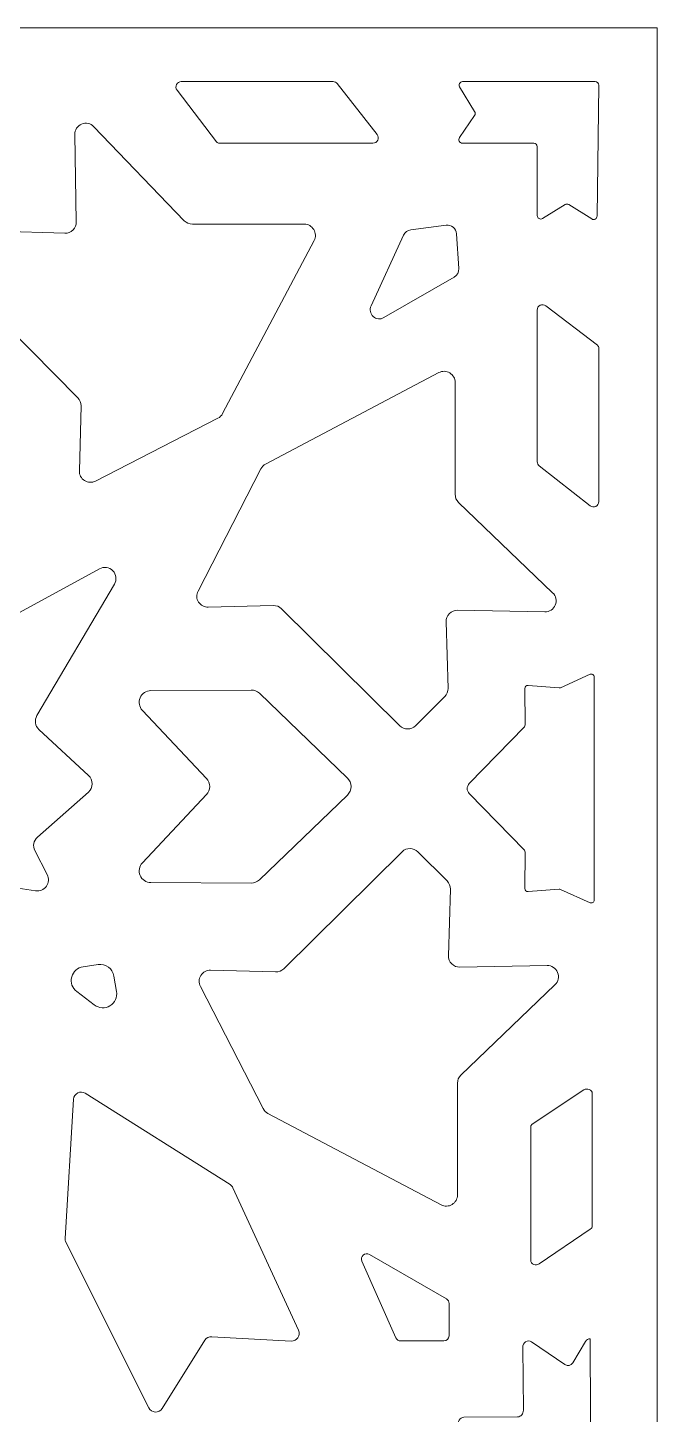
# Model space of a CAD drawing. Header units: millimetres. Extents: x -250 to 250, y -250 to 250.
# Drawn here: x 142.8 to 250, y 13.7 to 250 of the extents above; entities that cross this region are included whole.
import ezdxf

# ---------------------------------------------------------------- set-up
doc = ezdxf.new("R2010")
doc.units = ezdxf.units.MM
doc.header["$MEASUREMENT"] = 0
doc.layers.add('layer 1', color=7, linetype='Continuous')

msp = doc.modelspace()

# ---------------------------------------------------------------- linework, layer by layer
at = {"layer": 'layer 1', "color": 250, "lineweight": 9}
for points, knots in [([(-250, 250), (-250, 250), (250, 250), (250, 250), (250, 250), (250, -250), (250, -250), (250, -250), (-250, -250), (-250, -250), (-250, -250), (-250, 250), (-250, 250)], [0, 0, 0, 0, 0.25, 0.25, 0.25, 0.5, 0.5, 0.5, 0.75, 0.75, 0.75, 1, 1, 1, 1]), ([(201.5775, 230.3299), (201.5775, 230.3299), (175.4106, 230.3299), (175.4106, 230.3299), (175.2173, 230.3299), (175.051, 230.4122), (174.9337, 230.5658), (174.9337, 230.5658), (168.2141, 239.368), (168.2141, 239.368), (168.0013, 239.6468), (167.9672, 239.9988), (168.1228, 240.3132), (168.2783, 240.6275), (168.5787, 240.8141), (168.9294, 240.8141), (168.9294, 240.8141), (194.7836, 240.8141), (194.7836, 240.8141), (195.0698, 240.8141), (195.3162, 240.6941), (195.4925, 240.4687), (195.4925, 240.4687), (202.2864, 231.7845), (202.2864, 231.7845), (202.5037, 231.5068), (202.541, 231.1527), (202.3866, 230.8357), (202.2321, 230.5187), (201.9301, 230.3299), (201.5775, 230.3299)], [0, 0, 0, 0, 0.1, 0.1, 0.1, 0.2, 0.2, 0.2, 0.3, 0.3, 0.3, 0.4, 0.4, 0.4, 0.5, 0.5, 0.5, 0.6, 0.6, 0.6, 0.7, 0.7, 0.7, 0.8, 0.8, 0.8, 0.9, 0.9, 0.9, 1, 1, 1, 1]), ([(239.4313, 240.8141), (239.4313, 240.8141), (216.8365, 240.8141), (216.8365, 240.8141), (216.6133, 240.8141), (216.4217, 240.7017), (216.3128, 240.5068), (216.2039, 240.312), (216.2085, 240.0899), (216.3254, 239.8998), (216.3254, 239.8998), (218.8965, 235.7189), (218.8965, 235.7189), (219.0226, 235.5139), (219.0175, 235.269), (218.883, 235.0694), (218.883, 235.0694), (216.3203, 231.2651), (216.3203, 231.2651), (216.1932, 231.0763), (216.1813, 230.849), (216.2882, 230.6481), (216.3951, 230.4471), (216.5903, 230.3299), (216.8179, 230.3299), (216.8179, 230.3299), (228.9546, 230.3299), (228.9546, 230.3299), (229.2851, 230.3299), (229.5546, 230.0604), (229.5546, 229.7299), (229.5546, 229.7299), (229.5546, 217.9932), (229.5546, 217.9932), (229.5546, 217.7696), (229.6674, 217.5778), (229.8628, 217.469), (230.0581, 217.3602), (230.2806, 217.3655), (230.4707, 217.4833), (230.4707, 217.4833), (234.2953, 219.854), (234.2953, 219.854), (234.4946, 219.9776), (234.7314, 219.977), (234.9301, 219.8524), (234.9301, 219.8524), (238.8357, 217.4038), (238.8357, 217.4038), (239.0245, 217.2854), (239.246, 217.2787), (239.4416, 217.3854), (239.6373, 217.4921), (239.7516, 217.6819), (239.7544, 217.9047), (239.7544, 217.9047), (240.0313, 240.2067), (240.0313, 240.2067), (240.0334, 240.3732), (239.9752, 240.5172), (239.8582, 240.6357), (239.7412, 240.7542), (239.5978, 240.8141), (239.4313, 240.8141)], [0, 0, 0, 0, 0.04761905, 0.04761905, 0.04761905, 0.0952381, 0.0952381, 0.0952381, 0.14285714, 0.14285714, 0.14285714, 0.19047619, 0.19047619, 0.19047619, 0.23809524, 0.23809524, 0.23809524, 0.28571429, 0.28571429, 0.28571429, 0.33333333, 0.33333333, 0.33333333, 0.38095238, 0.38095238, 0.38095238, 0.42857143, 0.42857143, 0.42857143, 0.47619048, 0.47619048, 0.47619048, 0.52380952, 0.52380952, 0.52380952, 0.57142857, 0.57142857, 0.57142857, 0.61904762, 0.61904762, 0.61904762, 0.66666667, 0.66666667, 0.66666667, 0.71428571, 0.71428571, 0.71428571, 0.76190476, 0.76190476, 0.76190476, 0.80952381, 0.80952381, 0.80952381, 0.85714286, 0.85714286, 0.85714286, 0.9047619, 0.9047619, 0.9047619, 0.95238095, 0.95238095, 0.95238095, 1, 1, 1, 1]), ([(191.5551, 213.7326), (191.5551, 213.7326), (175.9768, 184.2409), (175.9768, 184.2409), (175.7869, 183.8814), (175.5266, 183.624), (175.1649, 183.4382), (175.1649, 183.4382), (154.3397, 172.7411), (154.3397, 172.7411), (153.7259, 172.4258), (153.0444, 172.4554), (152.4602, 172.8227), (151.8761, 173.19), (151.5541, 173.7913), (151.5722, 174.4811), (151.5722, 174.4811), (151.8635, 185.5481), (151.8635, 185.5481), (151.8776, 186.0847), (151.693, 186.5517), (151.3157, 186.9335), (151.3157, 186.9335), (131.384, 207.1067), (131.384, 207.1067), (130.6513, 207.8482), (130.6549, 209.0484), (131.392, 209.7856), (131.392, 209.7856), (136.3571, 214.7507), (136.3571, 214.7507), (136.7403, 215.1339), (137.2122, 215.3217), (137.7539, 215.3065), (137.7539, 215.3065), (149.1017, 214.9883), (149.1017, 214.9883), (149.6402, 214.9732), (150.1092, 215.1585), (150.4919, 215.5375), (150.8746, 215.9166), (151.0645, 216.3837), (151.0546, 216.9223), (151.0546, 216.9223), (150.7828, 231.7808), (150.7828, 231.7808), (150.7682, 232.5783), (151.2198, 233.267), (151.957, 233.5716), (152.6942, 233.8761), (153.5001, 233.707), (154.0527, 233.1317), (154.0527, 233.1317), (169.4479, 217.1038), (169.4479, 217.1038), (169.8197, 216.7168), (170.2815, 216.52), (170.8182, 216.52), (170.8182, 216.52), (189.8751, 216.52), (189.8751, 216.52), (190.5602, 216.52), (191.1487, 216.1876), (191.5024, 215.6008), (191.856, 215.014), (191.8751, 214.3384), (191.5551, 213.7326)], [0, 0, 0, 0, 0.04545455, 0.04545455, 0.04545455, 0.09090909, 0.09090909, 0.09090909, 0.13636364, 0.13636364, 0.13636364, 0.18181818, 0.18181818, 0.18181818, 0.22727273, 0.22727273, 0.22727273, 0.27272727, 0.27272727, 0.27272727, 0.31818182, 0.31818182, 0.31818182, 0.36363636, 0.36363636, 0.36363636, 0.40909091, 0.40909091, 0.40909091, 0.45454545, 0.45454545, 0.45454545, 0.5, 0.5, 0.5, 0.54545455, 0.54545455, 0.54545455, 0.59090909, 0.59090909, 0.59090909, 0.63636364, 0.63636364, 0.63636364, 0.68181818, 0.68181818, 0.68181818, 0.72727273, 0.72727273, 0.72727273, 0.77272727, 0.77272727, 0.77272727, 0.81818182, 0.81818182, 0.81818182, 0.86363636, 0.86363636, 0.86363636, 0.90909091, 0.90909091, 0.90909091, 0.95454545, 0.95454545, 0.95454545, 1, 1, 1, 1]), ([(215.4083, 207.492), (215.4083, 207.492), (203.4478, 200.5927), (203.4478, 200.5927), (202.8504, 200.248), (202.1291, 200.3262), (201.6194, 200.7909), (201.1096, 201.2557), (200.9654, 201.9666), (201.2535, 202.5934), (201.2535, 202.5934), (206.795, 214.6438), (206.795, 214.6438), (207.0252, 215.1446), (207.4607, 215.4658), (208.0072, 215.5376), (208.0072, 215.5376), (214.0496, 216.3329), (214.0496, 216.3329), (214.4934, 216.3913), (214.8971, 216.2757), (215.2428, 215.9914), (215.5885, 215.707), (215.7797, 215.3331), (215.808, 214.8865), (215.808, 214.8865), (216.1849, 208.9403), (216.1849, 208.9403), (216.2232, 208.3346), (215.934, 207.7953), (215.4083, 207.492)], [0, 0, 0, 0, 0.1, 0.1, 0.1, 0.2, 0.2, 0.2, 0.3, 0.3, 0.3, 0.4, 0.4, 0.4, 0.5, 0.5, 0.5, 0.6, 0.6, 0.6, 0.7, 0.7, 0.7, 0.8, 0.8, 0.8, 0.9, 0.9, 0.9, 1, 1, 1, 1]), ([(240.0388, 169.2388), (240.0388, 169.2388), (240.0388, 195.4057), (240.0388, 195.4057), (240.0388, 195.599), (239.9565, 195.7653), (239.8029, 195.8826), (239.8029, 195.8826), (231.0007, 202.6022), (231.0007, 202.6022), (230.7219, 202.815), (230.3699, 202.8491), (230.0555, 202.6935), (229.7412, 202.538), (229.5546, 202.2376), (229.5546, 201.8869), (229.5546, 201.8869), (229.5546, 176.0327), (229.5546, 176.0327), (229.5546, 175.7465), (229.6746, 175.5001), (229.9, 175.3238), (229.9, 175.3238), (238.5842, 168.5299), (238.5842, 168.5299), (238.8619, 168.3126), (239.216, 168.2753), (239.533, 168.4297), (239.85, 168.5842), (240.0388, 168.8862), (240.0388, 169.2388)], [0, 0, 0, 0, 0.1, 0.1, 0.1, 0.2, 0.2, 0.2, 0.3, 0.3, 0.3, 0.4, 0.4, 0.4, 0.5, 0.5, 0.5, 0.6, 0.6, 0.6, 0.7, 0.7, 0.7, 0.8, 0.8, 0.8, 0.9, 0.9, 0.9, 1, 1, 1, 1]), ([(212.7873, 191.215), (212.7873, 191.215), (183.2956, 175.6367), (183.2956, 175.6367), (182.9361, 175.4468), (182.6787, 175.1865), (182.4929, 174.8248), (182.4929, 174.8248), (171.7958, 153.9996), (171.7958, 153.9996), (171.4805, 153.3858), (171.5101, 152.7043), (171.8774, 152.1201), (172.2447, 151.536), (172.846, 151.214), (173.5358, 151.2321), (173.5358, 151.2321), (184.6028, 151.5234), (184.6028, 151.5234), (185.1394, 151.5375), (185.6064, 151.3529), (185.9882, 150.9756), (185.9882, 150.9756), (206.1614, 131.0439), (206.1614, 131.0439), (206.9029, 130.3112), (208.1031, 130.3148), (208.8403, 131.0519), (208.8403, 131.0519), (213.8054, 136.017), (213.8054, 136.017), (214.1886, 136.4002), (214.3764, 136.8721), (214.3612, 137.4138), (214.3612, 137.4138), (214.043, 148.7616), (214.043, 148.7616), (214.0279, 149.3001), (214.2132, 149.7691), (214.5922, 150.1518), (214.9713, 150.5345), (215.4384, 150.7244), (215.977, 150.7145), (215.977, 150.7145), (230.8355, 150.4427), (230.8355, 150.4427), (231.633, 150.4281), (232.3217, 150.8797), (232.6263, 151.6169), (232.9308, 152.3541), (232.7617, 153.16), (232.1864, 153.7126), (232.1864, 153.7126), (216.1585, 169.1078), (216.1585, 169.1078), (215.7715, 169.4796), (215.5747, 169.9414), (215.5747, 170.4781), (215.5747, 170.4781), (215.5747, 189.535), (215.5747, 189.535), (215.5747, 190.2201), (215.2423, 190.8086), (214.6555, 191.1623), (214.0687, 191.5159), (213.3931, 191.535), (212.7873, 191.215)], [0, 0, 0, 0, 0.04545455, 0.04545455, 0.04545455, 0.09090909, 0.09090909, 0.09090909, 0.13636364, 0.13636364, 0.13636364, 0.18181818, 0.18181818, 0.18181818, 0.22727273, 0.22727273, 0.22727273, 0.27272727, 0.27272727, 0.27272727, 0.31818182, 0.31818182, 0.31818182, 0.36363636, 0.36363636, 0.36363636, 0.40909091, 0.40909091, 0.40909091, 0.45454545, 0.45454545, 0.45454545, 0.5, 0.5, 0.5, 0.54545455, 0.54545455, 0.54545455, 0.59090909, 0.59090909, 0.59090909, 0.63636364, 0.63636364, 0.63636364, 0.68181818, 0.68181818, 0.68181818, 0.72727273, 0.72727273, 0.72727273, 0.77272727, 0.77272727, 0.77272727, 0.81818182, 0.81818182, 0.81818182, 0.86363636, 0.86363636, 0.86363636, 0.90909091, 0.90909091, 0.90909091, 0.95454545, 0.95454545, 0.95454545, 1, 1, 1, 1]), ([(153.1518, 122.5565), (153.1518, 122.5565), (144.6977, 130.4067), (144.6977, 130.4067), (144.0359, 131.0212), (143.8949, 131.9868), (144.3534, 132.7649), (144.3534, 132.7649), (157.5451, 155.1507), (157.5451, 155.1507), (157.9855, 155.898), (157.8767, 156.8141), (157.2736, 157.4376), (156.6705, 158.061), (155.7585, 158.2001), (154.997, 157.7847), (154.997, 157.7847), (133.1869, 145.8883), (133.1869, 145.8883), (132.4338, 145.4775), (131.5346, 145.608), (130.9294, 146.216), (130.9294, 146.216), (122.0567, 155.1284), (122.0567, 155.1284), (121.6694, 155.5175), (121.1898, 155.7067), (120.6412, 155.687), (120.0925, 155.6673), (119.6278, 155.4441), (119.2694, 155.0282), (119.2694, 155.0282), (111.8827, 146.456), (111.8827, 146.456), (111.3603, 145.8498), (110.561, 145.6378), (109.8069, 145.9054), (109.8069, 145.9054), (105.511, 147.4297), (105.511, 147.4297), (104.8944, 147.6485), (104.2638, 147.5533), (103.7392, 147.1623), (103.2147, 146.7713), (102.9433, 146.1942), (102.9768, 145.5408), (102.9768, 145.5408), (103.2486, 140.2395), (103.2486, 140.2395), (103.2777, 139.6712), (103.0803, 139.1705), (102.6711, 138.7751), (102.2618, 138.3797), (101.7548, 138.1995), (101.1878, 138.2481), (101.1878, 138.2481), (97.645, 138.5518), (97.645, 138.5518), (96.9277, 138.6133), (96.2808, 138.2972), (95.8886, 137.6934), (95.4963, 137.0897), (95.4703, 136.3703), (95.818, 135.7398), (95.818, 135.7398), (109.4595, 111.0001), (109.4595, 111.0001), (109.6312, 110.6887), (109.8514, 110.4619), (110.1576, 110.2811), (110.1576, 110.2811), (134.624, 95.8343), (134.624, 95.8343), (135.2279, 95.4777), (135.924, 95.4726), (136.533, 95.8203), (137.1421, 96.168), (137.4916, 96.77), (137.4916, 97.4713), (137.4916, 97.4713), (137.4916, 101.7149), (137.4916, 101.7149), (137.4916, 102.2893), (137.7189, 102.7837), (138.1549, 103.1577), (138.5908, 103.5317), (139.114, 103.6811), (139.6817, 103.5938), (139.6817, 103.5938), (144.1226, 102.9105), (144.1226, 102.9105), (144.847, 102.799), (145.5263, 103.084), (145.9545, 103.6788), (146.3828, 104.2737), (146.4373, 105.0084), (146.1016, 105.66), (146.1016, 105.66), (143.99, 109.7591), (143.99, 109.7591), (143.5862, 110.5429), (143.7604, 111.4704), (144.4211, 112.0542), (144.4211, 112.0542), (153.1171, 119.739), (153.1171, 119.739), (153.534, 120.1075), (153.7522, 120.5837), (153.7591, 121.1401), (153.7659, 121.6964), (153.5595, 122.1779), (153.1518, 122.5565)], [0, 0, 0, 0, 0.02702703, 0.02702703, 0.02702703, 0.05405405, 0.05405405, 0.05405405, 0.08108108, 0.08108108, 0.08108108, 0.10810811, 0.10810811, 0.10810811, 0.13513514, 0.13513514, 0.13513514, 0.16216216, 0.16216216, 0.16216216, 0.18918919, 0.18918919, 0.18918919, 0.21621622, 0.21621622, 0.21621622, 0.24324324, 0.24324324, 0.24324324, 0.27027027, 0.27027027, 0.27027027, 0.2972973, 0.2972973, 0.2972973, 0.32432432, 0.32432432, 0.32432432, 0.35135135, 0.35135135, 0.35135135, 0.37837838, 0.37837838, 0.37837838, 0.40540541, 0.40540541, 0.40540541, 0.43243243, 0.43243243, 0.43243243, 0.45945946, 0.45945946, 0.45945946, 0.48648649, 0.48648649, 0.48648649, 0.51351351, 0.51351351, 0.51351351, 0.54054054, 0.54054054, 0.54054054, 0.56756757, 0.56756757, 0.56756757, 0.59459459, 0.59459459, 0.59459459, 0.62162162, 0.62162162, 0.62162162, 0.64864865, 0.64864865, 0.64864865, 0.67567568, 0.67567568, 0.67567568, 0.7027027, 0.7027027, 0.7027027, 0.72972973, 0.72972973, 0.72972973, 0.75675676, 0.75675676, 0.75675676, 0.78378378, 0.78378378, 0.78378378, 0.81081081, 0.81081081, 0.81081081, 0.83783784, 0.83783784, 0.83783784, 0.86486486, 0.86486486, 0.86486486, 0.89189189, 0.89189189, 0.89189189, 0.91891892, 0.91891892, 0.91891892, 0.94594595, 0.94594595, 0.94594595, 0.97297297, 0.97297297, 0.97297297, 1, 1, 1, 1]), ([(217.6423, 120.2935), (217.5625, 120.4828), (217.8084, 121.0449), (217.9518, 121.192), (217.9518, 121.192), (227.3647, 130.8448), (227.3647, 130.8448), (227.4604, 130.943), (227.508, 131.0615), (227.5067, 131.1986), (227.5067, 131.1986), (227.4478, 137.3921), (227.4478, 137.3921), (227.4464, 137.5374), (227.5002, 137.663), (227.6064, 137.7623), (227.7126, 137.8615), (227.8416, 137.9067), (227.9865, 137.8954), (227.9865, 137.8954), (233.2685, 137.4846), (233.2685, 137.4846), (233.3559, 137.4778), (233.4323, 137.4911), (233.5123, 137.527), (233.5123, 137.527), (238.5776, 139.8036), (238.5776, 139.8036), (238.737, 139.8752), (238.9075, 139.8623), (239.0542, 139.7674), (239.2009, 139.6725), (239.2826, 139.5223), (239.2826, 139.3476), (239.2826, 139.3476), (239.2826, 120.8429), (239.2826, 120.8429), (239.2826, 120.2502), (239.2826, 120.4356), (239.2826, 119.8429), (239.2826, 119.8429), (239.2826, 101.3382), (239.2826, 101.3382), (239.2826, 101.1635), (239.2009, 101.0133), (239.0542, 100.9184), (238.9075, 100.8235), (238.737, 100.8106), (238.5776, 100.8822), (238.5776, 100.8822), (233.5123, 103.1588), (233.5123, 103.1588), (233.4323, 103.1947), (233.3559, 103.208), (233.2685, 103.2012), (233.2685, 103.2012), (227.9865, 102.7904), (227.9865, 102.7904), (227.8416, 102.7791), (227.7126, 102.8243), (227.6064, 102.9235), (227.5002, 103.0228), (227.4464, 103.1484), (227.4478, 103.2937), (227.4478, 103.2937), (227.5067, 109.4872), (227.5067, 109.4872), (227.508, 109.6243), (227.4604, 109.7428), (227.3647, 109.841), (227.3647, 109.841), (217.9518, 119.4938), (217.9518, 119.4938), (217.8085, 119.6409), (217.5625, 120.1042), (217.6423, 120.2935)], [0, 0, 0, 0, 0.04, 0.04, 0.04, 0.08, 0.08, 0.08, 0.12, 0.12, 0.12, 0.16, 0.16, 0.16, 0.2, 0.2, 0.2, 0.24, 0.24, 0.24, 0.28, 0.28, 0.28, 0.32, 0.32, 0.32, 0.36, 0.36, 0.36, 0.4, 0.4, 0.4, 0.44, 0.44, 0.44, 0.48, 0.48, 0.48, 0.52, 0.52, 0.52, 0.56, 0.56, 0.56, 0.6, 0.6, 0.6, 0.64, 0.64, 0.64, 0.68, 0.68, 0.68, 0.72, 0.72, 0.72, 0.76, 0.76, 0.76, 0.8, 0.8, 0.8, 0.84, 0.84, 0.84, 0.88, 0.88, 0.88, 0.92, 0.92, 0.92, 0.96, 0.96, 0.96, 1, 1, 1, 1]), ([(173.224, 119.3052), (173.224, 119.3052), (162.307, 107.6896), (162.307, 107.6896), (161.7501, 107.097), (161.6058, 106.2788), (161.9264, 105.5314), (162.247, 104.784), (162.9394, 104.3247), (163.7526, 104.3199), (163.7526, 104.3199), (180.8408, 104.2194), (180.8408, 104.2194), (181.383, 104.2162), (181.8507, 104.4034), (182.241, 104.7798), (182.241, 104.7798), (197.2282, 119.2354), (197.2282, 119.2354), (197.6337, 119.6265), (197.8398, 120.1115), (197.8398, 120.6749), (197.8398, 121.2383), (197.6337, 121.7232), (197.2282, 122.1144), (197.2282, 122.1144), (182.241, 136.57), (182.241, 136.57), (181.8507, 136.9464), (181.383, 137.1336), (180.8408, 137.1304), (180.8408, 137.1304), (163.7526, 137.0299), (163.7526, 137.0299), (162.9394, 137.0251), (162.247, 136.5658), (161.9264, 135.8184), (161.6058, 135.071), (161.7501, 134.2528), (162.307, 133.6602), (162.307, 133.6602), (173.224, 122.0446), (173.224, 122.0446), (173.9486, 121.2736), (173.9486, 120.0762), (173.224, 119.3052)], [0, 0, 0, 0, 0.06666667, 0.06666667, 0.06666667, 0.13333333, 0.13333333, 0.13333333, 0.2, 0.2, 0.2, 0.26666667, 0.26666667, 0.26666667, 0.33333333, 0.33333333, 0.33333333, 0.4, 0.4, 0.4, 0.46666667, 0.46666667, 0.46666667, 0.53333333, 0.53333333, 0.53333333, 0.6, 0.6, 0.6, 0.66666667, 0.66666667, 0.66666667, 0.73333333, 0.73333333, 0.73333333, 0.8, 0.8, 0.8, 0.86666667, 0.86666667, 0.86666667, 0.93333333, 0.93333333, 0.93333333, 1, 1, 1, 1]), ([(213.1841, 49.3947), (213.1841, 49.3947), (183.6924, 64.973), (183.6924, 64.973), (183.3329, 65.1629), (183.0755, 65.4232), (182.8897, 65.7849), (182.8897, 65.7849), (172.1926, 86.6101), (172.1926, 86.6101), (171.8773, 87.2239), (171.9069, 87.9054), (172.2742, 88.4896), (172.6415, 89.0737), (173.2428, 89.3957), (173.9326, 89.3776), (173.9326, 89.3776), (184.9996, 89.0863), (184.9996, 89.0863), (185.5362, 89.0722), (186.0032, 89.2568), (186.385, 89.6341), (186.385, 89.6341), (206.5582, 109.5658), (206.5582, 109.5658), (207.2997, 110.2985), (208.4999, 110.2949), (209.2371, 109.5578), (209.2371, 109.5578), (214.2022, 104.5927), (214.2022, 104.5927), (214.5854, 104.2095), (214.7732, 103.7376), (214.758, 103.1959), (214.758, 103.1959), (214.4398, 91.8481), (214.4398, 91.8481), (214.4247, 91.3096), (214.61, 90.8406), (214.989, 90.4579), (215.3681, 90.0752), (215.8352, 89.8853), (216.3738, 89.8952), (216.3738, 89.8952), (231.2323, 90.167), (231.2323, 90.167), (232.0298, 90.1816), (232.7185, 89.73), (233.0231, 88.9928), (233.3276, 88.2556), (233.1585, 87.4497), (232.5832, 86.8971), (232.5832, 86.8971), (216.5553, 71.5019), (216.5553, 71.5019), (216.1683, 71.1301), (215.9715, 70.6683), (215.9715, 70.1316), (215.9715, 70.1316), (215.9715, 51.0747), (215.9715, 51.0747), (215.9715, 50.3896), (215.6391, 49.8011), (215.0523, 49.4474), (214.4655, 49.0938), (213.7899, 49.0747), (213.1841, 49.3947)], [0, 0, 0, 0, 0.04545455, 0.04545455, 0.04545455, 0.09090909, 0.09090909, 0.09090909, 0.13636364, 0.13636364, 0.13636364, 0.18181818, 0.18181818, 0.18181818, 0.22727273, 0.22727273, 0.22727273, 0.27272727, 0.27272727, 0.27272727, 0.31818182, 0.31818182, 0.31818182, 0.36363636, 0.36363636, 0.36363636, 0.40909091, 0.40909091, 0.40909091, 0.45454545, 0.45454545, 0.45454545, 0.5, 0.5, 0.5, 0.54545455, 0.54545455, 0.54545455, 0.59090909, 0.59090909, 0.59090909, 0.63636364, 0.63636364, 0.63636364, 0.68181818, 0.68181818, 0.68181818, 0.72727273, 0.72727273, 0.72727273, 0.77272727, 0.77272727, 0.77272727, 0.81818182, 0.81818182, 0.81818182, 0.86363636, 0.86363636, 0.86363636, 0.90909091, 0.90909091, 0.90909091, 0.95454545, 0.95454545, 0.95454545, 1, 1, 1, 1]), ([(157.453, 88.3765), (157.453, 88.3765), (157.8999, 85.7462), (157.8999, 85.7462), (158.0666, 84.7649), (157.6394, 83.831), (156.7878, 83.3155), (155.9363, 82.8002), (154.9107, 82.8546), (154.1187, 83.4575), (154.1187, 83.4575), (151.1296, 85.7324), (151.1296, 85.7324), (150.3499, 86.3257), (150.022, 87.2764), (150.2699, 88.2242), (150.5177, 89.172), (151.269, 89.8402), (152.2392, 89.976), (152.2392, 89.976), (154.7816, 90.3316), (154.7816, 90.3316), (156.0533, 90.5095), (157.2379, 89.6426), (157.453, 88.3765)], [0, 0, 0, 0, 0.125, 0.125, 0.125, 0.25, 0.25, 0.25, 0.375, 0.375, 0.375, 0.5, 0.5, 0.5, 0.625, 0.625, 0.625, 0.75, 0.75, 0.75, 0.875, 0.875, 0.875, 1, 1, 1, 1]), ([(150.5851, 67.3875), (150.5851, 67.3875), (149.1475, 43.677), (149.1475, 43.677), (149.1331, 43.4383), (149.1755, 43.2303), (149.2825, 43.0164), (149.2825, 43.0164), (163.3937, 14.7977), (163.3937, 14.7977), (163.6098, 14.3656), (164.0122, 14.1034), (164.4946, 14.0801), (164.977, 14.0567), (165.4029, 14.279), (165.6595, 14.6882), (165.6595, 14.6882), (172.9505, 26.3118), (172.9505, 26.3118), (173.2088, 26.7235), (173.6386, 26.9462), (174.1239, 26.9196), (174.1239, 26.9196), (187.6504, 26.1773), (187.6504, 26.1773), (188.119, 26.1516), (188.534, 26.357), (188.7978, 26.7451), (189.0616, 27.1333), (189.0997, 27.5947), (188.9033, 28.0209), (188.9033, 28.0209), (177.7234, 52.2749), (177.7234, 52.2749), (177.6135, 52.5133), (177.4586, 52.6899), (177.2367, 52.8301), (177.2367, 52.8301), (152.5785, 68.4086), (152.5785, 68.4086), (152.1787, 68.6612), (151.7115, 68.6823), (151.2905, 68.4666), (150.8696, 68.251), (150.6137, 67.8595), (150.5851, 67.3875)], [0, 0, 0, 0, 0.06666667, 0.06666667, 0.06666667, 0.13333333, 0.13333333, 0.13333333, 0.2, 0.2, 0.2, 0.26666667, 0.26666667, 0.26666667, 0.33333333, 0.33333333, 0.33333333, 0.4, 0.4, 0.4, 0.46666667, 0.46666667, 0.46666667, 0.53333333, 0.53333333, 0.53333333, 0.6, 0.6, 0.6, 0.66666667, 0.66666667, 0.66666667, 0.73333333, 0.73333333, 0.73333333, 0.8, 0.8, 0.8, 0.86666667, 0.86666667, 0.86666667, 0.93333333, 0.93333333, 0.93333333, 1, 1, 1, 1]), ([(228.4456, 39.9258), (228.4456, 39.9258), (228.4456, 62.7049), (228.4456, 62.7049), (228.4456, 62.8732), (228.5279, 63.018), (228.6815, 63.1201), (228.6815, 63.1201), (237.4837, 68.9697), (237.4837, 68.9697), (237.7625, 69.155), (238.1145, 69.1846), (238.4289, 69.0492), (238.7432, 68.9138), (238.9298, 68.6523), (238.9298, 68.347), (238.9298, 68.347), (238.9298, 45.8401), (238.9298, 45.8401), (238.9298, 45.5909), (238.8098, 45.3764), (238.5844, 45.223), (238.5844, 45.223), (229.9002, 39.3086), (229.9002, 39.3086), (229.6225, 39.1195), (229.2684, 39.087), (228.9514, 39.2214), (228.6344, 39.3559), (228.4456, 39.6188), (228.4456, 39.9258)], [0, 0, 0, 0, 0.1, 0.1, 0.1, 0.2, 0.2, 0.2, 0.3, 0.3, 0.3, 0.4, 0.4, 0.4, 0.5, 0.5, 0.5, 0.6, 0.6, 0.6, 0.7, 0.7, 0.7, 0.8, 0.8, 0.8, 0.9, 0.9, 0.9, 1, 1, 1, 1]), ([(206.3237, 26.1902), (206.3237, 26.1902), (213.6436, 26.1902), (213.6436, 26.1902), (214.1393, 26.1902), (214.5436, 26.5945), (214.5436, 27.0901), (214.5436, 27.0901), (214.5436, 32.5677), (214.5436, 32.5677), (214.5436, 32.8982), (214.3798, 33.1819), (214.0936, 33.3471), (214.0936, 33.3471), (200.9701, 40.924), (200.9701, 40.924), (200.6267, 41.1222), (200.2128, 41.0788), (199.9181, 40.8136), (199.6233, 40.5484), (199.5366, 40.1413), (199.6977, 39.779), (199.6977, 39.779), (205.5012, 26.7246), (205.5012, 26.7246), (205.649, 26.3923), (205.96, 26.1902), (206.3237, 26.1902)], [0, 0, 0, 0, 0.11111111, 0.11111111, 0.11111111, 0.22222222, 0.22222222, 0.22222222, 0.33333333, 0.33333333, 0.33333333, 0.44444444, 0.44444444, 0.44444444, 0.55555556, 0.55555556, 0.55555556, 0.66666667, 0.66666667, 0.66666667, 0.77777778, 0.77777778, 0.77777778, 0.88888889, 0.88888889, 0.88888889, 1, 1, 1, 1]), ([(214.7699, -0.824), (214.7699, -0.824), (219.3625, 3.4966), (219.3625, 3.4966), (219.6011, 3.7211), (217.7179, 7.6195), (217.6011, 7.9271), (217.6011, 7.9271), (216.1847, 11.6527), (216.1847, 11.6527), (216.0519, 12.0018), (216.0809, 12.3707), (216.266, 12.6884), (216.451, 13.006), (216.7403, 13.1834), (217.0782, 13.1863), (217.0782, 13.1863), (226.22, 13.2644), (226.22, 13.2644), (226.4904, 13.2667), (226.7224, 13.3772), (226.9117, 13.594), (227.1012, 13.8109), (227.1952, 14.0735), (227.1923, 14.3773), (227.1923, 14.3773), (227.089, 25.0664), (227.089, 25.0664), (227.0851, 25.4764), (227.2655, 25.8305), (227.5822, 26.0341), (227.899, 26.2376), (228.2621, 26.2329), (228.5745, 26.0212), (228.5745, 26.0212), (234.2784, 22.1563), (234.2784, 22.1563), (234.7252, 21.8536), (235.3035, 21.9967), (235.5959, 22.4824), (235.5959, 22.4824), (237.7666, 26.0891), (237.7666, 26.0891), (237.9544, 26.4012), (238.2428, 26.5733), (238.5781, 26.5733), (238.5781, 26.5733), (238.698, 0.3135), (238.698, 0.3135), (238.698, 0.3135), (238.7243, 0.3135), (238.7243, 0.3135), (238.7243, 0.3135), (238.592, -28.6733), (238.592, -28.6733), (238.2567, -28.6733), (237.9683, -28.5012), (237.7805, -28.1891), (237.7805, -28.1891), (235.6098, -24.5824), (235.6098, -24.5824), (235.3174, -24.0967), (234.7391, -23.9536), (234.2923, -24.2563), (234.2923, -24.2563), (228.5884, -28.1212), (228.5884, -28.1212), (228.276, -28.3329), (227.9129, -28.3376), (227.5961, -28.1341), (227.2794, -27.9305), (227.099, -27.5764), (227.1029, -27.1664), (227.1029, -27.1664), (227.2062, -16.4773), (227.2062, -16.4773), (227.2091, -16.1735), (227.1151, -15.9109), (226.9256, -15.694), (226.7363, -15.4772), (226.5043, -15.3667), (226.2339, -15.3644), (226.2339, -15.3644), (217.0921, -15.2863), (217.0921, -15.2863), (216.7542, -15.2834), (216.4649, -15.106), (216.2799, -14.7884), (216.0948, -14.4707), (216.0658, -14.1018), (216.1986, -13.7527), (216.1986, -13.7527), (217.615, -10.0271), (217.615, -10.0271), (217.7319, -9.7195), (219.6038, -5.8323), (219.3764, -5.5966), (219.3764, -5.5966), (214.7699, -0.824), (214.7699, -0.824)], [0, 0, 0, 0, 0.03030303, 0.03030303, 0.03030303, 0.06060606, 0.06060606, 0.06060606, 0.09090909, 0.09090909, 0.09090909, 0.12121212, 0.12121212, 0.12121212, 0.15151515, 0.15151515, 0.15151515, 0.18181818, 0.18181818, 0.18181818, 0.21212121, 0.21212121, 0.21212121, 0.24242424, 0.24242424, 0.24242424, 0.27272727, 0.27272727, 0.27272727, 0.3030303, 0.3030303, 0.3030303, 0.33333333, 0.33333333, 0.33333333, 0.36363636, 0.36363636, 0.36363636, 0.39393939, 0.39393939, 0.39393939, 0.42424242, 0.42424242, 0.42424242, 0.45454545, 0.45454545, 0.45454545, 0.48484848, 0.48484848, 0.48484848, 0.51515152, 0.51515152, 0.51515152, 0.54545455, 0.54545455, 0.54545455, 0.57575758, 0.57575758, 0.57575758, 0.60606061, 0.60606061, 0.60606061, 0.63636364, 0.63636364, 0.63636364, 0.66666667, 0.66666667, 0.66666667, 0.6969697, 0.6969697, 0.6969697, 0.72727273, 0.72727273, 0.72727273, 0.75757576, 0.75757576, 0.75757576, 0.78787879, 0.78787879, 0.78787879, 0.81818182, 0.81818182, 0.81818182, 0.84848485, 0.84848485, 0.84848485, 0.87878788, 0.87878788, 0.87878788, 0.90909091, 0.90909091, 0.90909091, 0.93939394, 0.93939394, 0.93939394, 0.96969697, 0.96969697, 0.96969697, 1, 1, 1, 1])]:
    msp.add_open_spline(points, degree=3, knots=knots, dxfattribs=at)

doc.saveas('drawing.dxf')
